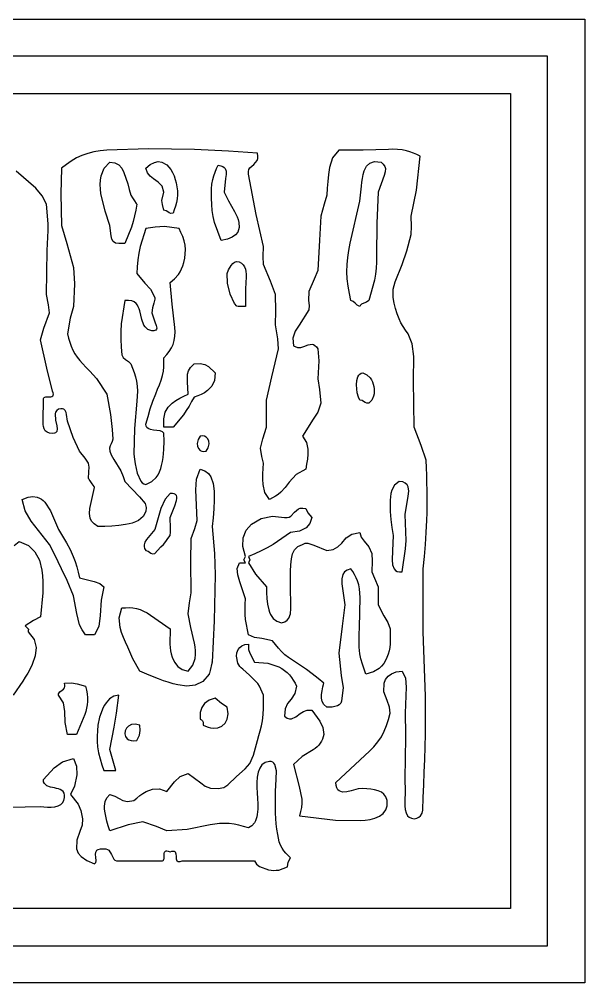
# Model space of a CAD drawing. Extents: x -1323 to 1705, y -706 to 926.
# Drawn here: x 738.6 to 769, y -59.8 to -7.8 of the extents above; entities that cross this region are included whole.
import ezdxf

# ---------------------------------------------------------------- set-up
doc = ezdxf.new("R2010")
doc.units = 0
doc.layers.add('CAMADA_1', color=7, linetype='CONTINUOUS')

msp = doc.modelspace()

# ---------------------------------------------------------------- linework, layer by layer
at = {"layer": 'CAMADA_1'}
for points in [[(769.0431, -59.8183), (589.043, -59.8183), (589.043, -7.8183), (769.0431, -7.8183), (769.0431, -59.8183)], [(591.043, -57.8183), (767.043, -57.8183), (767.043, -9.8183), (591.043, -9.8183), (591.043, -57.8183)], [(765.0429, -55.8183), (593.043, -55.8183), (593.043, -11.8183), (765.0429, -11.8183), (765.0429, -55.8183)], [(743.9171, -19.9162), (743.7388, -19.9008), (743.6215, -19.8176), (743.5504, -19.683), (743.5113, -19.5137), (743.4296, -18.9406), (743.1835, -18.1763), (742.958, -17.2181), (742.9303, -16.9807), (742.9197, -16.742), (742.9307, -16.5038), (742.9682, -16.2678), (743.1292, -15.8586), (743.4296, -15.5271), (743.7107, -15.5642), (743.9202, -15.68), (744.0742, -15.8618), (744.1887, -16.0969), (744.3007, -16.3957), (744.3979, -16.6994), (744.4852, -17.0064), (744.5675, -17.315), (744.6584, -17.4627), (744.77, -17.6231), (744.8634, -17.7564), (744.8863, -17.791), (744.8911, -17.7994), (744.8924, -17.8025), (744.83, -18.1141), (744.763, -18.4241), (744.6866, -18.731), (744.5961, -19.0335), (744.2423, -19.9162), (743.9171, -19.9162)], [(746.8432, -18.2906), (746.719, -18.2933), (746.6291, -18.2619), (746.5564, -18.2132), (746.4696, -18.1568), (746.3554, -18.1278), (746.2672, -17.8146), (746.2477, -17.5951), (746.3554, -17.1527), (746.2532, -16.8303), (746.0469, -16.6114), (745.7973, -16.4364), (745.6094, -16.2904), (745.4607, -16.1054), (745.3803, -15.8521), (745.6161, -15.6571), (745.8402, -15.5429), (746.0505, -15.5023), (746.246, -15.5278), (746.5073, -15.6737), (746.7259, -15.9267), (746.8232, -16.0961), (746.9019, -16.2753), (746.9646, -16.462), (747.0137, -16.6537), (747.0538, -16.8669), (747.0779, -17.0816), (747.0832, -17.296), (747.0669, -17.5084), (747.0302, -17.707), (746.977, -17.903), (746.9129, -18.0972), (746.8432, -18.2906)], [(758.0599, -15.5271), (758.1836, -15.6401), (758.2602, -15.7561), (758.2964, -15.8753), (758.289, -16.0609), (758.2282, -16.2558), (757.8973, -17.1527), (757.8348, -18.8277), (757.8234, -20.5998), (757.8144, -20.9282), (757.7965, -21.2559), (757.765, -21.5817), (757.7151, -21.9043), (757.4097, -23.0046), (757.2841, -23.0822), (757.1327, -23.1339), (756.9977, -23.2022), (756.9498, -23.2559), (756.9219, -23.3297), (756.775, -23.2492), (756.6611, -23.1355), (756.5638, -23.054), (756.4343, -23.0046), (756.3579, -22.6152), (756.2905, -22.2256), (756.241, -21.8354), (756.2183, -21.4444), (756.2282, -21.0602), (756.2654, -20.6758), (756.323, -20.2922), (756.3938, -19.9101), (756.9219, -17.64), (757.0125, -16.8236), (757.0333, -16.6152), (757.0593, -16.4078), (757.0973, -16.2032), (757.1544, -16.0034), (757.2764, -15.7545), (757.4586, -15.5784), (757.7149, -15.4957), (758.0599, -15.5271)], [(749.4441, -19.7534), (749.0796, -18.7886), (749.0073, -18.4673), (748.9594, -18.14), (748.9304, -17.8084), (748.9151, -17.474), (748.9106, -17.2176), (748.917, -16.9625), (748.9401, -16.7104), (748.9859, -16.4633), (749.0431, -16.2659), (749.1147, -16.0718), (749.1958, -15.88), (749.2818, -15.6894), (749.4198, -15.7203), (749.5274, -15.7618), (749.6075, -15.8134), (749.6633, -15.8746), (749.7152, -16.0232), (749.7083, -16.2034), (749.6685, -16.4109), (749.6067, -17.1527), (749.8292, -17.626), (750.1594, -18.1988), (750.2334, -18.34), (750.2995, -18.485), (750.3545, -18.634), (750.3952, -18.7874), (750.4145, -19.0616), (750.3346, -19.3084), (750.2138, -19.4526), (750.0302, -19.5769), (749.776, -19.6782), (749.4441, -19.7534)], [(744.7299, -31.2953), (744.7621, -31.5533), (744.7995, -31.8107), (744.8472, -32.0668), (744.9104, -32.3211), (745.0994, -32.7475), (745.1819, -32.8406), (745.2752, -32.9003), (745.3803, -32.9209), (745.7005, -32.7739), (745.9413, -32.5472), (746.0392, -32.3994), (746.1178, -32.2401), (746.1802, -32.0728), (746.2298, -31.901), (746.2774, -31.6866), (746.3123, -31.4708), (746.3362, -31.2538), (746.351, -31.0358), (746.3605, -30.5975), (746.3554, -30.1575), (746.2684, -30.0837), (746.1513, -30.0397), (745.7911, -29.9904), (745.6354, -29.9632), (745.5048, -29.9109), (745.4392, -29.8546), (745.396, -29.7757), (745.3803, -29.6697), (745.4962, -29.2555), (745.6186, -28.8431), (745.7539, -28.4342), (745.9086, -28.0307), (746.0129, -27.7885), (746.1166, -27.5464), (746.2095, -27.3021), (746.2815, -27.0531), (746.323, -26.8185), (746.3448, -26.5793), (746.3534, -26.3372), (746.3554, -26.0935), (746.5002, -25.9198), (746.6365, -25.7425), (746.7557, -25.558), (746.8492, -25.3629), (746.9127, -25.147), (746.9461, -24.9205), (746.956, -24.6881), (746.9493, -24.4546), (746.7963, -23.2006), (746.6809, -22.0295), (746.923, -21.8205), (747.1348, -21.5884), (747.2288, -21.4433), (747.3065, -21.2869), (747.3701, -21.1222), (747.4216, -20.952), (747.4747, -20.7171), (747.5063, -20.48), (747.5132, -20.2434), (747.492, -20.0102), (747.4398, -19.7779), (747.363, -19.5504), (747.2698, -19.3261), (747.1684, -19.1033), (746.375, -19.0106), (746.1266, -19.0148), (745.8779, -19.0352), (745.6291, -19.0666), (745.3803, -19.1033), (745.0673, -20.0776), (744.9968, -20.4378), (744.9493, -20.803), (744.9171, -21.1716), (744.8925, -21.5418), (745.3228, -22.0529), (745.6347, -22.3932), (745.8679, -22.8423), (745.8698, -22.8546), (745.8695, -22.8715), (745.86, -22.9331), (745.808, -23.144), (745.7439, -23.3942), (745.7053, -23.6551), (745.8641, -24.1395), (745.9418, -24.3475), (745.9594, -24.425), (745.9632, -24.4932), (745.9494, -24.5501), (745.9194, -24.5896), (745.8703, -24.6171), (745.7999, -24.6311), (745.7053, -24.6302), (745.4878, -24.5581), (745.3362, -24.4202), (745.2764, -24.3272), (745.2294, -24.2271), (745.1923, -24.1223), (745.1619, -24.0154), (745.0465, -23.5516), (745.0128, -23.4471), (744.9714, -23.3456), (744.9194, -23.2505), (744.8541, -23.165), (744.7494, -23.0768), (744.6157, -23.0173), (744.4486, -22.9915), (744.2423, -23.0046), (744.0478, -24.2582), (744.0288, -24.6745), (744.033, -25.0924), (744.0525, -25.5113), (744.0797, -25.9307), (744.1541, -26.0681), (744.2748, -26.1779), (744.4436, -26.2975), (744.5675, -26.4186), (744.6597, -26.6487), (744.7458, -26.8799), (744.8197, -27.1136), (744.8753, -27.3508), (744.9105, -27.6179), (744.9219, -27.8888), (744.9157, -28.1618), (744.8977, -28.4349), (744.7587, -29.8993), (744.7299, -31.2953)], [(750.7447, -23.3297), (750.4195, -23.3297), (750.3523, -23.3272), (750.2851, -23.2951), (750.1542, -23.1547), (749.9265, -22.6603), (749.7827, -22.0535), (749.7694, -21.5418), (749.839, -21.3335), (749.9742, -21.1007), (750.0626, -20.9977), (750.158, -20.9238), (750.2569, -20.8912), (750.414, -20.9173), (750.5378, -20.9763), (750.6322, -21.0649), (750.7004, -21.1795), (750.745, -21.3059), (750.7709, -21.4382), (750.7823, -21.574), (750.7838, -21.7107), (750.7431, -22.3658), (750.7447, -23.3297)], [(746.8432, -29.8321), (746.3554, -29.8321), (746.3392, -29.3833), (746.4198, -29.0317), (746.5786, -28.7581), (746.7967, -28.5438), (746.9974, -28.398), (747.2102, -28.2702), (747.4311, -28.1542), (747.656, -28.0442), (747.6207, -27.3929), (747.6188, -26.9648), (747.6727, -26.7844), (747.7876, -26.6088), (747.9812, -26.4186), (748.3024, -26.4007), (748.5544, -26.4522), (748.7544, -26.5558), (749.1192, -26.9063), (749.0741, -27.3164), (748.9306, -27.6281), (748.7081, -27.8608), (748.5421, -27.9718), (748.3626, -28.0617), (748.1741, -28.1376), (747.9812, -28.2065), (747.8459, -28.4553), (747.7067, -28.7013), (747.5596, -28.9416), (747.4007, -29.1735), (746.8432, -29.8321)], [(757.4097, -28.5319), (757.2855, -28.5346), (757.1954, -28.5032), (757.1227, -28.4544), (757.0361, -28.398), (756.9219, -28.3692), (756.838, -28.2112), (756.7727, -27.9803), (756.7302, -27.5508), (756.7507, -27.3134), (756.8122, -27.1109), (756.8604, -27.0302), (756.9212, -26.9672), (756.9956, -26.9249), (757.0845, -26.9063), (757.2998, -27.0015), (757.4715, -27.1698), (757.5417, -27.2783), (757.5981, -27.3943), (757.6412, -27.516), (757.6715, -27.6416), (757.6891, -27.7691), (757.6936, -27.8975), (757.6839, -28.0256), (757.6593, -28.152), (757.5659, -28.3689), (757.4097, -28.5319)], [(748.3064, -30.3198), (748.1925, -30.4948), (748.1474, -30.7138), (748.1612, -30.86), (748.2132, -30.9895), (748.3069, -31.0878), (748.3939, -31.1288), (748.5019, -31.1452), (748.6314, -31.1326), (748.7453, -30.9576), (748.7904, -30.7387), (748.7766, -30.5924), (748.7246, -30.4629), (748.6309, -30.3646), (748.5439, -30.3236), (748.4359, -30.3072), (748.3064, -30.3198)], [(744.4049, -41.699), (744.2803, -41.4418), (744.1636, -41.1818), (744.0629, -40.9163), (743.986, -40.6423), (743.9441, -40.1274), (744.0797, -39.5859), (744.2797, -39.5766), (744.4782, -39.574), (744.6739, -39.5848), (744.8653, -39.6157), (745.0634, -39.6758), (745.2555, -39.7596), (745.4421, -39.8604), (745.624, -39.9716), (746.6809, -40.7237), (746.6678, -41.5495), (746.6812, -41.7252), (746.7046, -41.8998), (746.74, -42.072), (746.7896, -42.2404), (746.9183, -42.5182), (747.101, -42.7419), (747.3446, -42.9046), (747.656, -42.9996), (747.9102, -42.6842), (748.0327, -42.3174), (748.0547, -42.1111), (748.054, -41.9039), (748.0347, -41.6972), (748.0012, -41.4922), (747.7972, -40.6485), (747.656, -39.9109), (747.7302, -39.3072), (747.8186, -38.773), (747.7986, -37.0766), (747.8186, -35.8471), (748.0155, -35.2944), (748.1436, -34.8716), (748.0759, -33.2238), (748.1109, -32.6393), (748.3064, -32.1081), (748.5582, -32.1915), (748.7504, -32.3292), (748.8896, -32.5146), (749.0159, -32.8669), (749.0639, -33.2877), (749.07, -33.7651), (749.0478, -34.2424), (749.0068, -34.7195), (748.9563, -35.1966), (749.0834, -36.6485), (749.1192, -37.7977), (749.0574, -40.2924), (748.9563, -42.5118), (748.9568, -42.5071), (748.9558, -42.5064), (748.9549, -42.5088), (748.9532, -42.5142), (748.949, -42.5299), (748.938, -42.5742), (748.8481, -42.9615), (748.8114, -43.1082), (748.7999, -43.147), (748.794, -43.1621), (748.4485, -43.5589), (748.0451, -43.7644), (747.5955, -43.8148), (747.111, -43.7459), (746.8455, -43.681), (746.5833, -43.6047), (746.3242, -43.5187), (746.0674, -43.4246), (745.5593, -43.2186), (745.0551, -42.9996), (744.6844, -42.3324), (744.4049, -41.699)], [(759.0353, -32.7582), (758.7928, -32.9571), (758.6414, -33.2334), (758.5915, -33.4104), (758.5621, -33.5913), (758.5481, -33.7748), (758.5446, -33.9591), (758.559, -34.3936), (758.5965, -34.8254), (758.6494, -35.2553), (758.71, -35.6844), (758.6712, -36.5134), (758.6535, -37.0017), (758.6836, -37.2709), (758.7666, -37.4817), (758.8381, -37.5623), (758.9323, -37.617), (759.0512, -37.6423), (759.1979, -37.635), (759.3831, -36.4058), (759.4069, -35.943), (759.4054, -35.4785), (759.3872, -35.0128), (759.3605, -34.5465), (759.5304, -33.5539), (759.5545, -33.2896), (759.5238, -33.0617), (759.4646, -32.9432), (759.3676, -32.8503), (759.2267, -32.7872), (759.0353, -32.7582)], [(742.6168, -41.0489), (742.129, -41.0489), (741.9439, -40.7786), (741.7959, -40.4932), (741.6576, -39.8869), (741.4788, -38.9356), (741.1331, -38.1051), (740.8284, -37.4725), (740.4705, -36.7263), (740.1785, -36.1721), (739.1991, -34.8978), (738.877, -34.3535), (738.7153, -33.7337), (739.0229, -33.6149), (739.2904, -33.5772), (739.5216, -33.61), (739.6367, -33.6564), (739.7441, -33.7205), (739.8429, -33.7989), (739.932, -33.888), (740.2278, -34.3515), (740.6661, -35.3593), (740.8863, -35.7123), (741.0979, -36.069), (741.292, -36.4329), (741.46, -36.8078), (741.5622, -37.0891), (741.6505, -37.3763), (741.7296, -37.6673), (741.804, -37.9603), (742.5975, -38.1682), (742.8965, -38.2624), (743.1044, -38.4478), (742.9615, -39.1699), (742.9167, -39.9899), (742.8345, -40.5871), (742.6168, -41.0489)], [(746.6809, -34.7088), (746.9326, -34.0726), (747.0325, -33.795), (747.0523, -33.691), (747.0521, -33.5991), (747.0278, -33.5219), (746.9825, -33.4678), (746.9117, -33.4296), (746.812, -33.4093), (746.6809, -33.4087), (746.4267, -33.7151), (746.1931, -34.2215), (746.0472, -34.7257), (745.8679, -35.3593), (745.4208, -35.9036), (745.3288, -36.0365), (745.2799, -36.177), (745.2797, -36.2768), (745.3114, -36.3831), (745.3803, -36.4972), (745.4943, -36.5261), (745.5811, -36.5825), (745.6538, -36.6312), (745.7437, -36.6626), (745.8679, -36.6597), (745.9997, -36.4858), (746.1943, -36.299), (746.3291, -36.1573), (746.4527, -36.0054), (746.5687, -35.8466), (746.6809, -35.6844), (746.7112, -35.5071), (746.6995, -35.2874), (746.6809, -34.7088)], [(753.1833, -38.2853), (753.179, -37.9466), (753.1809, -37.6083), (753.195, -37.2707), (753.2276, -36.9342), (753.2805, -36.6675), (753.3869, -36.446), (753.565, -36.2781), (753.8332, -36.1721), (753.9681, -36.0986), (754.115, -36.0882), (754.4364, -36.1956), (755.1338, -36.4972), (755.4819, -36.4398), (755.7377, -36.2905), (755.9408, -36.0881), (756.1838, -35.8152), (756.4842, -35.5996), (756.9219, -35.5217), (756.9927, -35.7694), (757.1522, -35.9903), (757.3945, -36.2854), (757.5723, -36.6597), (757.5773, -37.0712), (757.5723, -37.635), (757.7111, -37.9764), (757.8973, -38.4478), (757.898, -38.9038), (757.8973, -39.4233), (758.2067, -40.0195), (758.4285, -40.3837), (758.5474, -40.7237), (758.5565, -41.5275), (758.5349, -41.7179), (758.4995, -41.9065), (758.4486, -42.0916), (758.3808, -42.2717), (758.3009, -42.4336), (758.2048, -42.5864), (758.0923, -42.7268), (757.9633, -42.8516), (757.6462, -43.0471), (757.2471, -43.1621), (757.1477, -42.8896), (757.0552, -42.6159), (756.9763, -42.34), (756.9181, -42.0607), (756.8808, -41.7109), (756.8737, -41.3565), (756.8854, -41.0001), (756.9043, -40.644), (756.9276, -39.0183), (756.9168, -38.7909), (756.8957, -38.565), (756.8577, -38.3436), (756.7965, -38.13), (756.7242, -37.959), (756.6363, -37.7936), (756.5379, -37.6321), (756.4343, -37.4725), (756.2372, -37.545), (756.096, -37.6488), (756.0035, -37.7798), (755.9394, -38.0168), (755.942, -38.289), (756.1091, -39.4233), (755.9644, -40.5672), (755.7842, -42.0242), (755.9146, -43.2381), (756.0095, -43.8948), (755.9465, -44.4627), (755.9356, -44.6141), (755.8879, -44.729), (755.8092, -44.8128), (755.7045, -44.8708), (755.5682, -44.9141), (755.4265, -44.9374), (755.281, -44.9471), (755.1338, -44.9502), (754.9812, -44.793), (754.8932, -44.6327), (754.8574, -44.4642), (754.853, -44.2601), (754.8768, -44.0564), (754.9194, -43.8531), (754.9714, -43.6498), (754.6644, -43.4005), (754.3542, -43.1552), (754.0379, -42.9175), (753.7121, -42.6915), (753.498, -42.5533), (753.284, -42.4154), (753.0754, -42.2715), (752.8774, -42.1154), (752.6965, -41.9456), (752.5271, -41.7624), (752.3655, -41.5704), (752.2077, -41.374), (751.624, -41.2424), (751.2323, -41.1789), (750.9073, -41.0489), (750.7514, -40.222), (750.7308, -39.9429), (750.7264, -39.6622), (750.7329, -39.3804), (750.7447, -39.0981), (750.4479, -38.1824), (750.3308, -37.8111), (750.3025, -37.4631), (750.4195, -37.1474), (750.7447, -37.1474), (750.6634, -36.9849), (750.7447, -36.8222), (750.5998, -36.2812), (750.625, -35.8013), (750.7941, -35.3916), (751.0799, -35.0608), (751.5968, -34.7585), (752.2105, -34.634), (752.8578, -34.7088), (752.9937, -34.7091), (753.1024, -34.6825), (753.1904, -34.6349), (753.3862, -34.4244), (753.6024, -34.2343), (753.7061, -34.2025), (753.8353, -34.1964), (753.996, -34.2215), (754.1126, -34.4623), (754.321, -34.7088), (754.2228, -35.0399), (754.0273, -35.2735), (753.6592, -35.4515), (753.1833, -35.5217), (752.2491, -36.1613), (751.9237, -36.3438), (751.5897, -36.5114), (751.2499, -36.6693), (750.9073, -36.8222), (750.9884, -36.9849), (750.9073, -37.1474), (751.2862, -37.7698), (751.8827, -38.4478), (751.8854, -38.7656), (751.8999, -39.0817), (751.9379, -39.3941), (752.0112, -39.7011), (752.0539, -39.8233), (752.1065, -39.9414), (752.171, -40.0524), (752.2496, -40.1534), (752.4425, -40.3061), (752.6955, -40.3986), (752.8702, -40.3447), (753.0009, -40.2549), (753.0936, -40.1333), (753.1742, -39.9003), (753.2023, -39.6189), (753.1833, -38.2853)], [(740.6661, -44.3001), (740.6751, -44.2279), (740.699, -44.1706), (740.7342, -44.1246), (740.8737, -44.0202), (740.9407, -43.9653), (740.9905, -43.8931), (741.0084, -43.8296), (741.0096, -43.7497), (740.9913, -43.6498), (741.3739, -43.6311), (741.6758, -43.6936), (742.129, -43.8124), (742.1719, -44.0199), (742.2081, -44.2274), (742.231, -44.4346), (742.2337, -44.6415), (742.2161, -44.8196), (742.1823, -44.9967), (742.136, -45.1724), (742.0811, -45.3459), (741.6412, -46.4133), (741.1536, -46.4133), (741.0194, -45.7817), (741.0141, -45.172), (740.9381, -44.7197), (740.6661, -44.3001)], [(743.4296, -47.2261), (743.6754, -46.0255), (743.7989, -45.2639), (743.9171, -44.3001), (743.6496, -44.3606), (743.4236, -44.5047), (743.3225, -44.6049), (743.2332, -44.7155), (743.1542, -44.834), (743.0841, -44.9582), (742.8764, -45.4891), (742.7794, -45.9257), (742.7626, -46.2198), (742.7523, -46.5131), (742.7549, -46.8047), (742.777, -47.0939), (742.8302, -47.4151), (742.9079, -47.7331), (743.0021, -48.0491), (743.1044, -48.3641), (743.7545, -48.3641), (743.6189, -47.8562), (743.4296, -47.2261)], [(749.7694, -44.9502), (749.4647, -44.7542), (749.1192, -44.4627), (748.793, -44.5657), (748.5386, -44.7404), (748.3889, -44.9549), (748.3088, -45.2389), (748.3064, -45.6005), (748.3803, -45.6338), (748.434, -45.6874), (748.4626, -45.7498), (748.4745, -45.829), (748.469, -45.9257), (748.6014, -45.9781), (748.7347, -46.0248), (748.8697, -46.0602), (749.0071, -46.0788), (749.2565, -46.0577), (749.4751, -45.9708), (749.6492, -45.8172), (749.7651, -45.5963), (749.8096, -45.3076), (749.7694, -44.9502)], [(745.0551, -45.9257), (744.8098, -45.87), (744.6064, -45.8891), (744.4471, -45.9667), (744.3336, -46.0861), (744.2683, -46.231), (744.2526, -46.3849), (744.2883, -46.5313), (744.3778, -46.6538), (744.4681, -46.7141), (744.5835, -46.7515), (744.7249, -46.7613), (744.8925, -46.7386), (745.0327, -46.4494), (745.0696, -46.2134), (745.0551, -45.9257)]]:
    msp.add_lwpolyline(points, close=True, dxfattribs=at)
for points in [[(738.0344, -50.3412), (739.6907, -50.3148), (739.8849, -50.3284), (740.0789, -50.3369), (740.2722, -50.3351), (740.4646, -50.3179), (740.646, -50.2767), (740.8015, -50.1906), (740.8852, -50.1012), (740.9495, -49.9814), (740.9913, -49.827), (740.992, -49.6941), (740.966, -49.588), (740.9169, -49.505), (740.8484, -49.4413), (740.7595, -49.3892), (740.6622, -49.3526), (740.5595, -49.3268), (740.4543, -49.3072), (740.2414, -49.2662), (740.044, -49.1891), (739.9065, -49.0626), (739.8674, -48.9695), (739.853, -48.8517), (740.4329, -48.2154), (740.8887, -47.8977), (741.4788, -47.7139), (741.6445, -48.1292), (741.6555, -48.6054), (741.5222, -49.2007), (741.3162, -49.6645), (741.7191, -50.1752), (741.8732, -50.5167), (741.9664, -50.9651), (741.9375, -51.3117), (741.8155, -51.6647), (741.6538, -52.1228), (741.6412, -52.5907), (741.7339, -52.8207), (741.8896, -53.0112), (742.1895, -53.2163), (742.6168, -53.4035), (742.6762, -53.3271), (742.7005, -53.2366), (742.6883, -53.0332), (742.6709, -52.8964), (742.6774, -52.7723), (742.7341, -52.6723), (742.8128, -52.6246), (742.9337, -52.5963), (743.1044, -52.5907), (743.2255, -52.5915), (743.3185, -52.6203), (743.389, -52.6717), (743.5209, -52.9057), (743.6475, -53.1449), (743.714, -53.2001), (743.8022, -53.234), (743.9171, -53.2409), (746.1931, -53.2409), (746.2422, -53.2445), (746.2813, -53.2377), (746.3111, -53.2219), (746.3333, -53.1981), (746.3521, -53.1568), (746.3623, -53.1065), (746.3664, -52.9569), (746.3707, -52.8406), (746.3852, -52.7783), (746.4155, -52.7318), (746.4398, -52.7155), (746.4711, -52.706), (746.5099, -52.7042), (746.5843, -52.7177), (746.6809, -52.7532), (746.7832, -52.7219), (746.8609, -52.7153), (746.9007, -52.7229), (746.9322, -52.7389), (746.9563, -52.7622), (746.9951, -52.8655), (747.0058, -52.997), (747.0166, -53.1286), (747.0554, -53.2319), (747.0795, -53.2552), (747.111, -53.2712), (747.1508, -53.2788), (747.2285, -53.2722), (747.3308, -53.2409), (751.2323, -53.2409), (751.3386, -53.4116), (751.5139, -53.5505), (752, -53.722), (752.1375, -53.7432), (752.276, -53.7537), (752.4137, -53.7515), (752.5493, -53.7343), (753.0204, -53.566), (753.0564, -53.3157), (753.1833, -53.0782), (753.0555, -52.9568), (752.9329, -52.8323), (752.8206, -52.7015), (752.7238, -52.5612), (752.6381, -52.3905), (752.5734, -52.208), (752.5246, -52.0178), (752.4868, -51.8238), (752.4424, -51.5322), (752.41, -51.2412), (752.3878, -50.9506), (752.3741, -50.6604), (752.3655, -50.0809), (752.3705, -49.502), (752.4075, -48.8287), (752.4153, -48.3854), (752.3369, -48.0383), (752.2878, -47.9671), (752.2239, -47.9147), (752.1435, -47.8837), (752.0451, -47.8764), (751.8136, -47.9395), (751.6407, -48.0612), (751.5184, -48.2335), (751.4388, -48.4484), (751.3858, -48.7243), (751.3668, -49.0057), (751.3708, -49.2902), (751.387, -49.5752), (751.4055, -49.8698), (751.4164, -50.1629), (751.4108, -50.455), (751.3799, -50.7466), (751.3582, -50.8624), (751.3283, -50.9761), (751.2877, -51.0859), (751.2337, -51.1896), (751.0969, -51.3477), (750.9073, -51.4526), (750.6502, -51.3792), (750.3924, -51.3123), (750.1332, -51.2587), (749.8719, -51.2248), (749.6157, -51.2155), (749.3581, -51.2271), (749.1005, -51.2555), (748.8443, -51.2966), (747.6064, -51.5407), (746.518, -51.6153), (745.958, -51.3895), (745.2177, -51.1276), (744.4254, -51.3049), (743.4296, -51.6153), (743.3495, -51.3534), (743.2754, -51.0902), (743.2131, -50.824), (743.1687, -50.5536), (743.1562, -50.4256), (743.152, -50.2972), (743.1593, -50.1694), (743.1811, -50.0429), (743.2693, -49.8316), (743.4296, -49.6645), (743.7066, -49.7449), (743.9329, -49.8764), (744.1339, -49.9788), (744.3861, -50.03), (744.7299, -49.9897), (744.8885, -49.8532), (745.0504, -49.722), (745.2187, -49.6015), (745.3968, -49.4971), (745.7365, -49.3722), (746.1103, -49.3595), (746.518, -49.502), (746.9267, -48.9808), (747.2338, -48.696), (747.656, -48.5266), (748.3412, -49.0292), (748.5706, -49.2045), (748.8615, -49.3171), (749.2818, -49.3395), (749.576, -49.2747), (749.7984, -49.1423), (750.2569, -48.6892), (750.7252, -48.2827), (750.9934, -47.9885), (751.1889, -47.5439), (751.3949, -46.7386), (751.475, -46.4785), (751.5503, -46.2176), (751.6161, -45.9554), (751.6676, -45.691), (751.7082, -45.3473), (751.7253, -45.0002), (751.7266, -44.6507), (751.7201, -44.3001), (751.655, -44.1328), (751.5852, -43.9686), (751.5061, -43.8104), (751.413, -43.6613), (750.9724, -43.2109), (750.6033, -42.8972), (750.5249, -42.8247), (750.451, -42.7481), (750.3862, -42.6661), (750.3349, -42.5775), (750.2569, -42.1868), (750.2886, -42.0124), (750.364, -41.8299), (750.445, -41.7235), (750.559, -41.6339), (750.7111, -41.569), (750.9073, -41.5365), (750.9057, -41.8242), (750.9781, -42.038), (751.2323, -42.5118), (751.959, -42.5721), (752.5486, -42.7692), (752.7064, -42.8569), (752.8556, -42.9583), (752.9938, -43.073), (753.1187, -43.2005), (753.2303, -43.3422), (753.3297, -43.4936), (753.421, -43.6514), (753.5082, -43.8124), (753.4102, -44.2151), (753.2081, -44.5137), (753.024, -44.7544), (752.8886, -45.0437), (752.8578, -45.438), (752.9935, -45.5324), (753.116, -45.5758), (753.2286, -45.577), (753.462, -45.4696), (753.6975, -45.2906), (753.874, -45.1803), (754.0781, -45.1113), (754.321, -45.113), (754.7575, -45.7039), (754.9271, -46.0411), (754.9714, -46.4133), (754.9362, -46.541), (754.8966, -46.6658), (754.8478, -46.7849), (754.7854, -46.8953), (754.7054, -46.9959), (754.6111, -47.0863), (754.5066, -47.1682), (754.3961, -47.243), (753.8043, -47.6107), (753.3456, -48.0389), (753.6532, -49.2268), (753.7908, -49.9136), (753.7884, -50.1351), (753.7623, -50.3573), (753.7205, -50.5798), (753.6708, -50.8025), (755.5975, -51.0495), (756.9307, -51.0698), (757.2014, -51.0454), (757.4686, -51.0017), (757.7266, -50.9302), (757.97, -50.8221), (758.1758, -50.6766), (758.319, -50.4918), (758.3915, -50.264), (758.3851, -49.9897), (758.3238, -49.7902), (758.2196, -49.6432), (758.0794, -49.5393), (757.9104, -49.4692), (757.7088, -49.4156), (757.5031, -49.3801), (757.2945, -49.3568), (757.0845, -49.3395), (756.8356, -49.3593), (756.447, -49.4637), (756.2098, -49.5165), (755.9904, -49.5267), (755.8071, -49.4657), (755.7348, -49.3994), (755.6781, -49.3045), (755.6397, -49.1773), (755.6216, -49.0142), (757.1942, -47.5629), (757.4395, -47.3256), (757.6749, -47.0804), (757.8908, -46.8225), (758.0775, -46.5471), (758.2295, -46.249), (758.3519, -45.9339), (758.4546, -45.6075), (758.5474, -45.2754), (758.5112, -44.9399), (758.3817, -44.5878), (758.2184, -44.1235), (758.2225, -43.6498), (758.3043, -43.4538), (758.4435, -43.2692), (758.6218, -43.1377), (758.8691, -43.0434), (759.1979, -42.9996), (759.3714, -43.3888), (759.4167, -43.8626), (759.3605, -45.2754), (759.3845, -46.4008), (759.3605, -47.8764), (759.3359, -48.6377), (759.3605, -49.6645), (759.35, -49.8652), (759.3445, -50.0655), (759.3489, -50.2651), (759.3683, -50.4637), (759.4108, -50.6489), (759.4959, -50.8027), (759.5831, -50.8815), (759.6992, -50.9369), (759.848, -50.9651), (759.9932, -50.9364), (760.1067, -50.8842), (760.1925, -50.8119), (760.2774, -50.6734), (760.3208, -50.5091), (760.3356, -49.827), (760.3356, -49.827), (760.3654, -49.1418), (760.3938, -48.4567), (760.4193, -47.7715), (760.4406, -47.0864), (760.4563, -46.4014), (760.4649, -45.7164), (760.465, -45.0314), (760.4553, -44.3466), (760.3282, -40.8821), (760.3356, -37.4725), (760.3974, -36.8197), (760.4545, -36.1667), (760.5019, -35.5134), (760.5349, -34.8597), (760.5464, -34.4553), (760.5515, -34.0507), (760.551, -33.6459), (760.546, -33.241), (760.5373, -32.8359), (760.5259, -32.4308), (760.5126, -32.0256), (760.4984, -31.6204), (760.2202, -30.8284), (759.848, -29.8321), (759.8106, -27.308), (759.8306, -26.0167), (759.7445, -25.3295), (759.5228, -24.793), (759.3873, -24.5962), (759.2566, -24.3974), (759.1359, -24.1942), (759.03, -23.9846), (758.9229, -23.7108), (758.839, -23.4269), (758.7706, -23.1363), (758.71, -22.8423), (758.716, -22.3881), (758.8133, -21.9872), (759.1979, -21.054), (759.448, -20.3237), (759.6857, -19.4284), (759.6961, -19.003), (759.6857, -18.4529), (759.9689, -17.039), (760.1732, -15.2017), (759.9898, -15.1168), (759.8051, -15.0368), (759.618, -14.9663), (759.4274, -14.9103), (759.1907, -14.8661), (758.9491, -14.844), (758.7048, -14.8378), (758.4597, -14.8412), (757.0888, -14.892), (755.7842, -14.8766), (755.4416, -15.3047), (755.2825, -15.8191), (755.2238, -16.1938), (755.1836, -16.5678), (755.1556, -16.9415), (755.1338, -17.315), (754.989, -17.8029), (754.8088, -18.4529), (754.7459, -19.7386), (754.646, -21.379), (754.4466, -21.8528), (754.1584, -22.5168), (754.1558, -22.9899), (754.1803, -23.2692), (754.1584, -23.4924), (753.6475, -24.3194), (753.4336, -24.6557), (753.3123, -25.0215), (753.3456, -25.443), (753.5471, -25.5298), (753.7309, -25.5329), (753.9, -25.4848), (754.1338, -25.3873), (754.3541, -25.356), (754.4264, -25.3791), (754.4989, -25.4257), (754.5721, -25.4999), (754.646, -25.6057), (754.7137, -26.2601), (754.646, -27.2313), (754.7494, -27.8023), (754.8088, -28.5319), (754.6455, -29.0164), (754.3985, -29.3959), (753.8332, -30.3198), (754.0461, -30.6551), (754.1141, -31.015), (754.1137, -31.2913), (754.0884, -31.565), (754.0463, -31.837), (753.996, -32.1081), (753.4892, -32.3881), (753.1129, -32.7987), (752.8985, -33.0876), (752.6616, -33.3488), (752.5213, -33.4603), (752.3691, -33.5588), (752.2091, -33.6484), (752.0451, -33.7337), (751.7976, -33.3585), (751.7084, -32.9243), (751.6939, -32.6368), (751.6943, -32.3512), (751.7047, -32.0669), (751.7201, -31.7831), (751.6405, -31.4206), (751.5575, -30.9703), (751.6827, -30.463), (751.8827, -29.8321), (751.892, -29.1914), (751.8827, -28.3692), (752.1779, -27.1153), (752.5329, -25.6057), (752.4871, -25.0691), (752.3705, -24.3052), (752.3796, -23.5516), (752.3705, -22.6796), (752.1025, -21.9585), (751.7201, -21.054), (751.701, -20.6174), (751.7201, -20.0785), (751.3176, -18.3501), (750.9073, -16.1772), (750.9071, -16.0415), (750.9338, -15.9327), (750.9812, -15.8448), (751.192, -15.649), (751.382, -15.4329), (751.4137, -15.3292), (751.4199, -15.1999), (751.3949, -15.0393), (749.8344, -14.9388), (747.9943, -14.853), (745.5288, -14.8058), (743.267, -14.8766), (742.9189, -14.9213), (742.5752, -14.9768), (742.2403, -15.0541), (741.9187, -15.1639), (741.6326, -15.3027), (741.3581, -15.47), (741.0913, -15.6563), (740.8284, -15.8521), (740.785, -17.2337), (740.8284, -18.9406), (741.1109, -19.9117), (741.4788, -21.2167), (741.5301, -22.1025), (741.4788, -23.3297), (741.3043, -23.9537), (741.1536, -24.793), (741.2097, -25.0217), (741.2718, -25.2476), (741.3456, -25.4679), (741.4373, -25.68), (741.5461, -25.8739), (741.6727, -26.0586), (741.8129, -26.235), (741.9626, -26.4042), (742.1556, -26.606), (742.3506, -26.8041), (742.5412, -27.0045), (742.7212, -27.2131), (743.267, -28.0442), (743.4684, -29.1448), (743.5547, -29.968), (743.5922, -30.4825), (743.5659, -30.615), (743.5023, -30.729), (743.447, -30.8328), (743.4153, -30.9614), (743.4296, -31.1326), (743.5094, -31.334), (743.6496, -31.5856), (744.0313, -32.1859), (744.1534, -32.5017), (744.2423, -32.7582), (745.0425, -33.5859), (745.336, -33.9588), (745.3975, -34.1611), (745.3803, -34.3838), (745.2356, -34.6615), (744.9883, -34.8635), (744.8219, -34.9452), (744.6481, -35.0077), (744.4693, -35.0549), (744.2876, -35.091), (743.9125, -35.1431), (743.5357, -35.1731), (743.1578, -35.1885), (742.7794, -35.1966), (742.5846, -35.0538), (742.4516, -34.902), (742.3715, -34.7422), (742.3321, -34.4893), (742.3636, -34.2231), (742.6167, -33.0824), (742.6154, -33.0797), (742.6101, -33.0707), (742.5858, -33.034), (742.4869, -32.8932), (742.3724, -32.7293), (742.3223, -32.6531), (742.303, -32.6211), (742.2954, -32.6061), (742.2916, -32.5959), (742.2978, -32.2365), (742.3209, -31.9986), (742.2916, -31.7831), (742.0997, -31.5037), (741.804, -31.1326), (741.454, -30.3823), (741.1536, -29.507), (741.099, -29.1533), (741.0745, -29.0353), (741.0294, -28.9355), (740.9531, -28.8652), (740.8799, -28.8401), (740.7853, -28.8362), (740.6661, -28.8569), (740.5721, -28.9322), (740.5123, -29.0213), (740.4808, -29.1215), (740.5023, -29.4604), (740.5752, -29.7601), (740.5998, -29.9268), (740.5769, -30.0591), (740.5488, -30.0991), (740.5075, -30.1308), (740.4515, -30.1533), (740.3361, -30.168), (740.1785, -30.1575), (740.05, -30.1096), (739.9565, -30.027), (739.8931, -29.9144), (739.8587, -29.8025), (739.8406, -29.686), (739.8336, -29.5667), (739.8325, -29.4464), (739.853, -28.3692), (739.8497, -28.3199), (739.8564, -28.2809), (739.8721, -28.251), (739.896, -28.229), (739.9372, -28.21), (739.9875, -28.1999), (740.137, -28.1958), (740.2534, -28.1914), (740.3156, -28.1769), (740.3623, -28.1466), (740.3785, -28.1223), (740.3881, -28.0911), (740.3897, -28.0523), (740.3764, -27.9778), (740.3408, -27.8814), (740.034, -26.6525), (739.6907, -25.118), (739.8802, -24.4871), (740.1785, -23.6551), (740.1258, -23.2375), (740.0156, -22.6796), (740.0507, -20.2946), (740.0726, -19.9351), (740.094, -19.5756), (740.1079, -19.2164), (740.1074, -18.8575), (740.0156, -17.8028), (739.7946, -17.3562), (739.4365, -16.9428), (738.3901, -16.0144)], [(738.2713, -36.2111), (738.5527, -36.0094), (739.045, -36.2236), (739.3998, -36.5654), (739.6356, -37.013), (739.7713, -37.5445), (739.8098, -37.8494), (739.828, -38.1563), (739.8296, -38.4642), (739.8182, -38.772), (739.6907, -40.0734), (739.3104, -40.2655), (738.8779, -40.5612), (739.0403, -40.7237), (739.045, -40.7364), (739.046, -40.7534), (739.0384, -40.8073), (739.0319, -40.8548), (739.0324, -40.8679), (739.035, -40.8785), (739.0403, -40.8862), (739.3474, -41.2877), (739.4585, -41.7235), (739.4132, -42.1802), (739.2513, -42.6441), (739.1378, -42.8761), (739.0115, -43.1015), (738.8761, -43.322), (738.7356, -43.5393), (738.2275, -44.3001)]]:
    msp.add_lwpolyline(points, dxfattribs=at)

doc.saveas('drawing.dxf')
